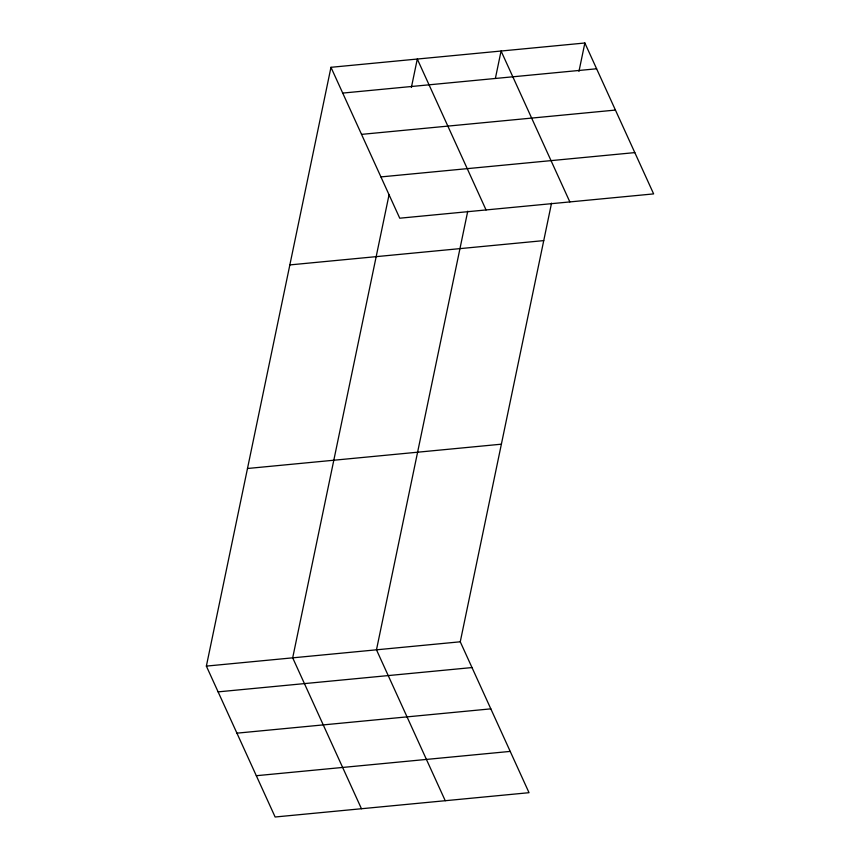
<?xml version="1.0" encoding="UTF-8"?>
<svg xmlns="http://www.w3.org/2000/svg" width="860" height="860" viewBox="0 0 860 860"><rect width="100%" height="100%" fill="white"/><g stroke="black" fill="none" stroke-linecap="round" stroke-linejoin="round"><path stroke-width="1.29" d="M551.539 203.143L460.261 641.796L529.029 792.694L275.135 817L206.368 666.102L330.971 67.306L584.864 43L653.632 193.898L399.739 218.203L330.971 67.306M389.075 194.65L292.69 657.836L361.458 808.733M411.381 87.462L417.293 59.039L486.061 209.947M467.754 211.173L376.476 649.816L445.243 800.714M495.435 78.142L501.079 51.02L569.847 201.917M578.952 71.412L584.864 43M342.71 93.084L596.603 68.778M361.533 134.375L615.427 110.069M380.915 176.913L634.809 152.607M289.852 264.912L543.746 240.606M247.486 468.496L501.38 444.19M206.368 666.102L460.261 641.796M218.118 691.87L472.011 667.564M236.93 733.161L490.823 708.855M256.323 775.709L510.216 751.404"/></g></svg>
